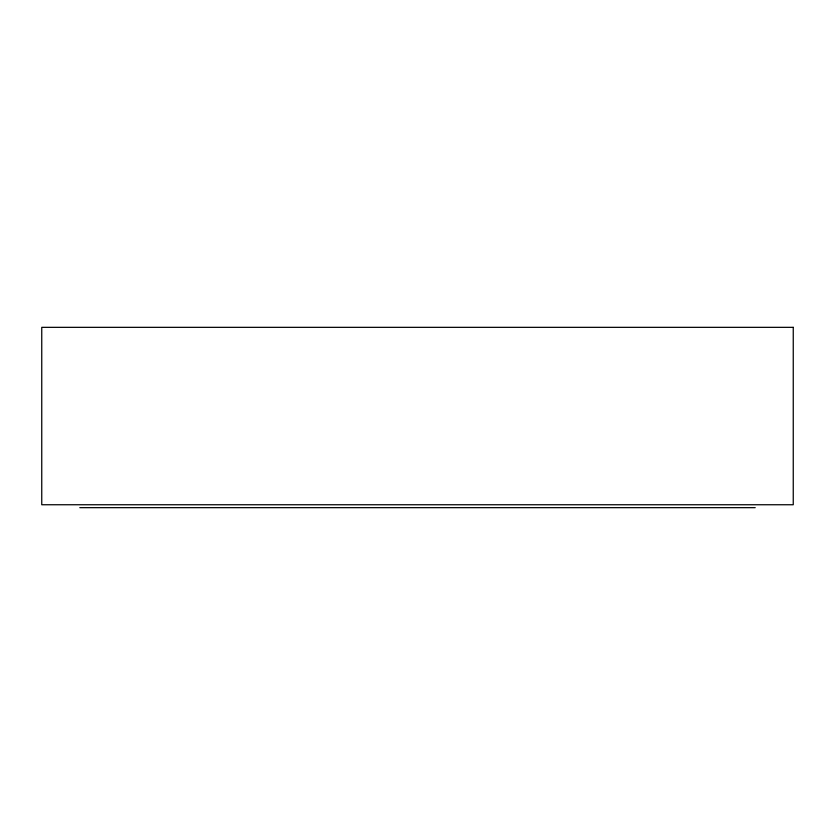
<?xml version="1.0" encoding="UTF-8"?>
<svg xmlns="http://www.w3.org/2000/svg" width="835" height="835" viewBox="0 0 835 835"><rect width="100%" height="100%" fill="white"/><g stroke="black" fill="none" stroke-linecap="round" stroke-linejoin="round"><path stroke-width="1.25" d="M79.795 507.659L755.205 507.659M793.25 327.341L41.75 327.341L41.75 504.747L793.25 504.747L793.25 327.341"/></g></svg>
